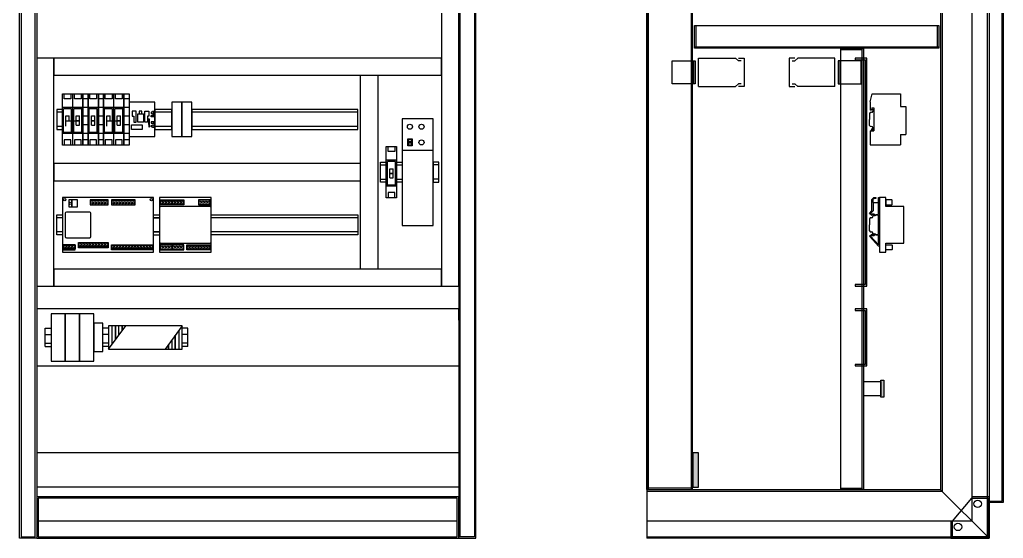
# Model space of a CAD drawing. Header units: millimetres. Extents: x 3151 to 30896, y 1337 to 7086.
# Drawn here: x 17289 to 19014, y 4337 to 5247 of the extents above; entities that cross this region are included whole.
import ezdxf

# ---------------------------------------------------------------- set-up
doc = ezdxf.new("R2010")
doc.units = ezdxf.units.MM
doc.linetypes.add('DASHED2', pattern=[0.375, 0.25, -0.125])

msp = doc.modelspace()

# ---------------------------------------------------------------- hatches: boundary and pattern name
for points in [[(18774.3, 5179.2), (18754.3, 5179.2), (18754.3, 5176.5), (18771.7, 5176.5), (18771.7, 4781.8), (18754.3, 4781.8), (18754.3, 4779.2), (18774.3, 4779.2)], [(18774.3, 4739.2), (18754.3, 4739.2), (18754.3, 4736.5), (18771.7, 4736.5), (18771.7, 4641.8), (18754.3, 4641.8), (18754.3, 4639.2), (18774.3, 4639.2)], [(18804.3, 4584.2), (18799.3, 4584.2), (18799.3, 4614.2), (18804.3, 4614.2)], [(18469.3, 4426.7), (18479.3, 4426.7), (18479.3, 4486.7), (18469.3, 4486.7)], [(18958.8, 4409.7), (18958.8, 4407), (18986.2, 4407), (18986.2, 4339.3), (18924.5, 4339.3), (18924.5, 4366.7), (18921.8, 4366.7), (18921.8, 4336.7), (18988.8, 4336.7), (18988.8, 4409.7)]]:
    msp.add_hatch(color=7).paths.add_polyline_path(points)

# ---------------------------------------------------------------- linework, layer by layer
at = {"color": 7}
for p, q in [((17288.8, 4336.7), (17288.8, 6536.7)), ((17291.5, 6534), (17291.5, 4339.3)), ((17316.2, 4339.3), (17316.2, 6534)), ((17318.8, 6536.7), (17318.8, 4336.7)), ((18058.8, 6536.7), (18058.8, 4336.7)), ((18061.5, 4339.3), (18061.5, 6534)), ((18086.2, 6534), (18086.2, 4339.3)), ((18088.8, 4336.7), (18088.8, 6536.7)), ((18388.8, 6536.7), (18388.8, 4336.7)), ((18986.2, 4336.7), (18986.2, 6536.7)), ((18988.8, 6536.7), (18988.8, 4336.7)), ((18958.8, 6506.7), (18958.8, 4366.7)), ((18988.8, 6510.8), (18988.8, 4401.8)), ((19011.8, 4401.8), (19011.8, 6510.8)), ((19013.8, 6512.8), (19013.8, 4399.8)), ((18903.8, 6451.7), (18903.8, 4421.7)), ((18906.5, 6454.3), (18906.5, 4419)), ((18388.8, 4422.2), (18388.8, 6451.2)), ((18388.8, 6451.2), (18388.8, 4422.2)), ((18391.5, 4422.2), (18391.5, 6451.2)), ((18466.2, 6451.2), (18466.2, 4422.2)), ((18468.8, 4422.2), (18468.8, 6451.2)), ((18028.8, 6376.7), (18028.8, 4779.2)), ((18058.8, 4779.2), (18058.8, 6376.7)), ((18472, 5196.7), (18472, 5236.7)), ((18472, 5236.7), (18901, 5236.7)), ((18474.6, 5236.7), (18474.6, 5199.3)), ((18898.3, 5199.3), (18898.3, 5236.7)), ((18901, 5236.7), (18901, 5196.7)), ((18472, 5199.3), (18901, 5199.3)), ((18901, 5196.7), (18472, 5196.7)), ((18728.8, 5196.2), (18768.8, 5196.2)), ((18728.8, 4422.2), (18728.8, 5196.2)), ((18766.2, 5193.5), (18728.8, 5193.5)), ((18766.2, 4422.2), (18766.2, 5196.2)), ((18768.8, 5196.2), (18768.8, 4422.2)), ((17348.8, 5179.2), (17318.8, 5179.2)), ((17318.8, 5179.2), (17318.8, 4779.2)), ((18028.8, 5179.2), (17318.8, 5179.2)), ((17318.8, 5179.2), (17318.8, 4779.2)), ((17348.8, 4779.2), (17348.8, 5179.2)), ((18028.8, 5179.2), (17348.8, 5179.2)), ((17348.8, 5179.2), (17348.8, 5149.2)), ((18028.8, 5149.2), (18028.8, 5179.2)), ((18058.8, 4779.2), (18058.8, 5179.2)), ((18479.3, 5129.2), (18479.3, 5179.2)), ((18479.3, 5179.2), (18544.3, 5179.2)), ((18549.3, 5174.2), (18544.3, 5179.2)), ((18549.3, 5179.2), (18559.3, 5179.2)), ((18559.3, 5179.2), (18559.3, 5129.2)), ((18638.3, 5179.2), (18638.3, 5129.2)), ((18648.3, 5179.2), (18638.3, 5179.2)), ((18648.3, 5174.2), (18653.3, 5179.2)), ((18718.3, 5179.2), (18653.3, 5179.2)), ((18718.3, 5129.2), (18718.3, 5179.2)), ((18774.3, 5179.2), (18754.3, 5179.2)), ((18754.3, 5179.2), (18754.3, 5176.5)), ((18754.3, 5176.5), (18771.7, 5176.5)), ((18771.7, 5176.5), (18771.7, 4781.8)), ((18774.3, 4779.2), (18774.3, 5179.2)), ((18554.3, 5174.2), (18549.3, 5174.2)), ((18643.3, 5174.2), (18648.3, 5174.2)), ((17348.8, 5149.2), (18028.8, 5149.2)), ((17886.8, 4809.2), (17886.8, 5149.2)), ((17886.8, 5149.2), (17916.8, 5149.2)), ((17916.8, 5149.2), (17916.8, 4809.2)), ((18479.3, 5129.2), (18544.3, 5129.2)), ((18549.3, 5134.2), (18544.3, 5129.2)), ((18554.3, 5134.2), (18549.3, 5134.2)), ((18559.3, 5129.2), (18549.3, 5129.2)), ((18638.3, 5129.2), (18648.3, 5129.2)), ((18643.3, 5134.2), (18648.3, 5134.2)), ((18648.3, 5134.2), (18653.3, 5129.2)), ((18718.3, 5129.2), (18653.3, 5129.2)), ((17363.8, 5026.7), (17363.8, 5116.7)), ((17363.8, 5116.7), (17381.8, 5116.7)), ((17366.8, 5107.7), (17366.8, 5116.7)), ((17378.8, 5107.7), (17366.8, 5107.7)), ((17378.8, 5116.7), (17378.8, 5107.7)), ((17381.8, 5026.7), (17381.8, 5116.7)), ((17381.8, 5116.7), (17399.8, 5116.7)), ((17384.8, 5107.7), (17384.8, 5116.7)), ((17396.8, 5107.7), (17384.8, 5107.7)), ((17396.8, 5116.7), (17396.8, 5107.7)), ((17399.8, 5116.7), (17399.8, 5026.7)), ((17399.8, 5116.7), (17399.8, 5026.7)), ((17399.8, 5116.7), (17408.8, 5116.7)), ((17399.8, 5026.7), (17399.8, 5116.7)), ((17408.8, 5107.7), (17399.8, 5107.7)), ((17408.8, 5116.7), (17426.8, 5116.7)), ((17408.8, 5026.7), (17408.8, 5116.7)), ((17408.8, 5116.7), (17408.8, 5026.7)), ((17411.8, 5107.7), (17411.8, 5116.7)), ((17423.8, 5107.7), (17411.8, 5107.7)), ((17423.8, 5116.7), (17423.8, 5107.7)), ((17426.8, 5116.7), (17426.8, 5026.7)), ((17426.8, 5116.7), (17426.8, 5026.7)), ((17426.8, 5116.7), (17435.8, 5116.7)), ((17426.8, 5026.7), (17426.8, 5116.7)), ((17435.8, 5107.7), (17426.8, 5107.7)), ((17435.8, 5026.7), (17435.8, 5116.7)), ((17435.8, 5116.7), (17453.8, 5116.7)), ((17435.8, 5116.7), (17435.8, 5026.7)), ((17438.8, 5107.7), (17438.8, 5116.7)), ((17450.8, 5107.7), (17438.8, 5107.7)), ((17450.8, 5116.7), (17450.8, 5107.7)), ((17453.8, 5026.7), (17453.8, 5116.7)), ((17453.8, 5116.7), (17471.8, 5116.7)), ((17456.8, 5107.7), (17456.8, 5116.7)), ((17468.8, 5107.7), (17456.8, 5107.7)), ((17468.8, 5116.7), (17468.8, 5107.7)), ((17471.8, 5116.7), (17471.8, 5026.7)), ((17471.8, 5116.7), (17471.8, 5026.7)), ((17471.8, 5116.7), (17480.8, 5116.7)), ((17471.8, 5026.7), (17471.8, 5116.7)), ((17480.8, 5107.7), (17471.8, 5107.7)), ((17480.8, 5116.7), (17480.8, 5026.7)), ((18780.6, 5102.8), (18783.6, 5116.8)), ((18783.6, 5116.8), (18833.6, 5116.8)), ((18833.6, 5116.8), (18833.6, 5094.5)), ((17363.8, 5089.2), (17353.8, 5089.2)), ((17353.8, 5089.2), (17353.8, 5054.2)), ((17381.8, 5092.4), (17363.8, 5092.4)), ((17363.8, 5054.2), (17363.8, 5089.2)), ((17365.8, 5048.9), (17365.8, 5090.4)), ((17379.8, 5090.4), (17365.8, 5090.4)), ((17379.8, 5048.9), (17379.8, 5090.4)), ((17399.8, 5092.4), (17381.8, 5092.4)), ((17383.8, 5048.9), (17383.8, 5090.4)), ((17397.8, 5090.4), (17383.8, 5090.4)), ((17397.8, 5048.9), (17397.8, 5090.4)), ((17408.8, 5092.4), (17399.8, 5092.4)), ((17426.8, 5092.4), (17408.8, 5092.4)), ((17424.8, 5090.4), (17410.8, 5090.4)), ((17410.8, 5048.9), (17410.8, 5090.4)), ((17424.8, 5048.9), (17424.8, 5090.4)), ((17435.8, 5092.4), (17426.8, 5092.4)), ((17453.8, 5092.4), (17435.8, 5092.4)), ((17437.8, 5048.9), (17437.8, 5090.4)), ((17451.8, 5090.4), (17437.8, 5090.4)), ((17451.8, 5048.9), (17451.8, 5090.4)), ((17471.8, 5092.4), (17453.8, 5092.4)), ((17455.8, 5048.9), (17455.8, 5090.4)), ((17469.8, 5090.4), (17455.8, 5090.4)), ((17469.8, 5048.9), (17469.8, 5090.4)), ((17480.8, 5092.4), (17471.8, 5092.4)), ((17525.8, 5101.7), (17480.8, 5101.7)), ((17480.8, 5101.7), (17480.8, 5041.7)), ((17525.8, 5041.7), (17525.8, 5101.7)), ((17555.6, 5089.2), (17525.8, 5089.2)), ((17525.8, 5089.2), (17525.8, 5054.2)), ((17573.1, 5101.7), (17555.6, 5101.7)), ((17555.6, 5101.7), (17555.6, 5041.7)), ((17555.6, 5054.2), (17555.6, 5089.2)), ((17590.6, 5101.7), (17573.1, 5101.7)), ((17573.1, 5101.7), (17573.1, 5041.7)), ((17573.1, 5041.7), (17573.1, 5101.7)), ((17590.6, 5041.7), (17590.6, 5101.7)), ((17881.8, 5089.2), (17590.6, 5089.2)), ((17590.6, 5089.2), (17590.6, 5054.2)), ((17881.8, 5054.2), (17881.8, 5089.2)), ((18780.6, 5102.8), (18780.6, 5087.8)), ((18783.4, 5091.8), (18782.6, 5087.8)), ((18783.4, 5091.8), (18787, 5091.8)), ((18785.1, 5089.4), (18785.1, 5086.1)), ((18787, 5091.8), (18787, 5051.8)), ((18833.6, 5094.5), (18842.6, 5094.5)), ((18842.6, 5094.5), (18842.6, 5045)), ((17363.8, 5084.2), (17353.8, 5084.2)), ((17369.8, 5077.7), (17375.8, 5077.7)), ((17369.8, 5059.7), (17369.8, 5077.7)), ((17375.8, 5068.7), (17375.8, 5077.7)), ((17387.8, 5077.7), (17393.8, 5077.7)), ((17387.8, 5061.7), (17387.8, 5077.7)), ((17393.8, 5061.7), (17393.8, 5077.7)), ((17408.8, 5077.2), (17399.8, 5077.2)), ((17414.8, 5077.7), (17420.8, 5077.7)), ((17414.8, 5061.7), (17414.8, 5077.7)), ((17420.8, 5061.7), (17420.8, 5077.7)), ((17435.8, 5077.2), (17426.8, 5077.2)), ((17441.8, 5077.7), (17447.8, 5077.7)), ((17441.8, 5059.7), (17441.8, 5077.7)), ((17447.8, 5068.7), (17447.8, 5077.7)), ((17459.8, 5077.7), (17465.8, 5077.7)), ((17459.8, 5061.7), (17459.8, 5077.7)), ((17465.8, 5061.7), (17465.8, 5077.7)), ((17480.8, 5077.2), (17471.8, 5077.2)), ((17493.3, 5085.9), (17486.3, 5085.9)), ((17486.3, 5085.9), (17486.3, 5077.4)), ((17486.3, 5077.4), (17488.8, 5077.4)), ((17488.8, 5077.4), (17488.8, 5066.9)), ((17493.3, 5066.9), (17493.3, 5085.9)), ((17495.8, 5081.4), (17505.8, 5081.4)), ((17495.8, 5066.9), (17495.8, 5081.4)), ((17503.3, 5085.9), (17498.3, 5085.9)), ((17498.3, 5085.9), (17498.3, 5081.4)), ((17498.3, 5081.4), (17503.3, 5081.4)), ((17503.3, 5081.4), (17503.3, 5085.9)), ((17505.8, 5081.4), (17505.8, 5066.9)), ((17508.3, 5066.9), (17508.3, 5085.9)), ((17508.3, 5085.9), (17515.3, 5085.9)), ((17515.3, 5077.4), (17512.8, 5077.4)), ((17512.8, 5077.4), (17512.8, 5066.9)), ((17516.8, 5072.2), (17514.8, 5072.2)), ((17514.8, 5072.2), (17514.8, 5062.7)), ((17515.3, 5085.9), (17515.3, 5077.4)), ((17516.8, 5062.7), (17516.8, 5072.2)), ((17521.7, 5084.5), (17519.3, 5084.5)), ((17519.3, 5084.5), (17519.3, 5082.2)), ((17519.3, 5082.2), (17521.7, 5082.2)), ((17519.3, 5078.4), (17524.1, 5078.4)), ((17519.3, 5076), (17519.3, 5078.4)), ((17524.1, 5076), (17519.3, 5076)), ((17524.1, 5085.7), (17521.7, 5085.7)), ((17521.7, 5085.7), (17521.7, 5084.5)), ((17521.7, 5082.2), (17521.7, 5081)), ((17521.7, 5081), (17524.1, 5081)), ((17524.1, 5081), (17524.1, 5085.7)), ((17524.1, 5078.4), (17524.1, 5076)), ((17555.6, 5084.2), (17525.8, 5084.2)), ((17881.8, 5084.2), (17590.6, 5084.2)), ((18013.8, 5072.7), (17959.8, 5072.7)), ((17959.8, 5072.7), (17959.8, 5017.6)), ((18013.8, 5072.7), (17959.8, 5072.7)), ((17959.8, 5072.7), (17959.8, 4885.7)), ((18013.8, 5017.6), (18013.8, 5072.7)), ((18013.8, 4885.7), (18013.8, 5072.7)), ((18779.3, 5082.2), (18779.3, 5071.7)), ((18779.3, 5061.2), (18779.3, 5071.7)), ((18782.6, 5087.8), (18780.6, 5087.8)), ((17363.8, 5059.2), (17353.8, 5059.2)), ((17393.8, 5068.7), (17369.8, 5068.7)), ((17387.8, 5069.7), (17393.8, 5069.7)), ((17387.8, 5061.7), (17393.8, 5061.7)), ((17408.8, 5062.2), (17399.8, 5062.2)), ((17414.8, 5069.7), (17420.8, 5069.7)), ((17420.8, 5068.7), (17414.8, 5068.7)), ((17414.8, 5061.7), (17420.8, 5061.7)), ((17435.8, 5062.2), (17426.8, 5062.2)), ((17465.8, 5068.7), (17441.8, 5068.7)), ((17459.8, 5069.7), (17465.8, 5069.7)), ((17459.8, 5061.7), (17465.8, 5061.7)), ((17480.8, 5062.2), (17471.8, 5062.2)), ((17484.8, 5062.2), (17503.8, 5062.2)), ((17484.8, 5054.2), (17484.8, 5062.2)), ((17488.8, 5066.9), (17493.3, 5066.9)), ((17505.8, 5066.9), (17495.8, 5066.9)), ((17503.8, 5062.2), (17503.8, 5054.2)), ((17512.8, 5066.9), (17508.3, 5066.9)), ((17514.8, 5062.7), (17515.1, 5062.7)), ((17515.1, 5062.7), (17515.1, 5058.7)), ((17515.1, 5062.7), (17515.1, 5058.7)), ((17515.1, 5058.7), (17516.6, 5058.7)), ((17516.6, 5058.7), (17516.6, 5062.7)), ((17516.6, 5062.7), (17516.8, 5062.7)), ((17524.1, 5067.3), (17519.3, 5067.3)), ((17519.3, 5067.3), (17519.3, 5065)), ((17519.3, 5065), (17524.1, 5065)), ((17519.3, 5058.8), (17519.3, 5061.2)), ((17519.3, 5061.2), (17521.7, 5061.2)), ((17521.7, 5058.8), (17519.3, 5058.8)), ((17521.7, 5061.2), (17521.7, 5062.3)), ((17521.7, 5062.3), (17524.1, 5062.3)), ((17521.7, 5057.7), (17521.7, 5058.8)), ((17524.1, 5057.7), (17521.7, 5057.7)), ((17524.1, 5065), (17524.1, 5067.3)), ((17524.1, 5062.3), (17524.1, 5057.7)), ((17555.6, 5059.2), (17525.8, 5059.2)), ((17881.8, 5059.2), (17590.6, 5059.2)), ((18783.6, 5055.8), (18781.6, 5051.8)), ((18785.6, 5051.8), (18783.6, 5055.8)), ((18785.1, 5054.1), (18785.1, 5057.3)), ((17353.8, 5054.2), (17363.8, 5054.2)), ((17381.8, 5046.9), (17363.8, 5046.9)), ((17379.8, 5048.9), (17365.8, 5048.9)), ((17399.8, 5046.9), (17381.8, 5046.9)), ((17397.8, 5048.9), (17383.8, 5048.9)), ((17408.8, 5046.9), (17399.8, 5046.9)), ((17426.8, 5046.9), (17408.8, 5046.9)), ((17424.8, 5048.9), (17410.8, 5048.9)), ((17435.8, 5046.9), (17426.8, 5046.9)), ((17453.8, 5046.9), (17435.8, 5046.9)), ((17451.8, 5048.9), (17437.8, 5048.9)), ((17471.8, 5046.9), (17453.8, 5046.9)), ((17469.8, 5048.9), (17455.8, 5048.9)), ((17480.8, 5046.9), (17471.8, 5046.9)), ((17480.8, 5041.7), (17525.8, 5041.7)), ((17503.8, 5054.2), (17484.8, 5054.2)), ((17525.8, 5054.2), (17555.6, 5054.2)), ((17555.6, 5041.7), (17573.1, 5041.7)), ((17573.1, 5041.7), (17590.6, 5041.7)), ((17590.6, 5054.2), (17881.8, 5054.2)), ((17969.4, 5037.4), (17977.3, 5037.4)), ((17969.4, 5025.4), (17969.4, 5037.4)), ((17977.3, 5037.4), (17977.3, 5025.4)), ((18780.6, 5051.8), (18780.6, 5026.8)), ((18780.6, 5051.8), (18787, 5051.8)), ((18833.6, 5045), (18833.6, 5026.8)), ((18833.6, 5045), (18842.6, 5045)), ((17381.8, 5026.7), (17363.8, 5026.7)), ((17366.8, 5035.7), (17366.8, 5026.7)), ((17378.8, 5035.7), (17366.8, 5035.7)), ((17378.8, 5026.7), (17378.8, 5035.7)), ((17399.8, 5026.7), (17381.8, 5026.7)), ((17396.8, 5035.7), (17384.8, 5035.7)), ((17384.8, 5035.7), (17384.8, 5026.7)), ((17396.8, 5026.7), (17396.8, 5035.7)), ((17408.8, 5035.7), (17399.8, 5035.7)), ((17408.8, 5026.7), (17399.8, 5026.7)), ((17426.8, 5026.7), (17408.8, 5026.7)), ((17423.8, 5035.7), (17411.8, 5035.7)), ((17411.8, 5035.7), (17411.8, 5026.7)), ((17423.8, 5026.7), (17423.8, 5035.7)), ((17435.8, 5035.7), (17426.8, 5035.7)), ((17435.8, 5026.7), (17426.8, 5026.7)), ((17453.8, 5026.7), (17435.8, 5026.7)), ((17438.8, 5035.7), (17438.8, 5026.7)), ((17450.8, 5035.7), (17438.8, 5035.7)), ((17450.8, 5026.7), (17450.8, 5035.7)), ((17471.8, 5026.7), (17453.8, 5026.7)), ((17468.8, 5035.7), (17456.8, 5035.7)), ((17456.8, 5035.7), (17456.8, 5026.7)), ((17468.8, 5026.7), (17468.8, 5035.7)), ((17480.8, 5035.7), (17471.8, 5035.7)), ((17480.8, 5026.7), (17471.8, 5026.7)), ((17931.8, 5024.2), (17949.8, 5024.2)), ((17931.8, 4934.2), (17931.8, 5024.2)), ((17934.8, 5015.2), (17934.8, 5024.2)), ((17946.8, 5024.2), (17946.8, 5015.2)), ((17949.8, 5024.2), (17949.8, 4934.2)), ((17969.4, 5031.4), (17977.3, 5031.4)), ((17977.3, 5025.4), (17969.4, 5025.4)), ((17970.8, 5036.3), (17975.9, 5036.3)), ((17970.8, 5032.5), (17970.8, 5036.3)), ((17975.9, 5032.5), (17970.8, 5032.5)), ((17970.8, 5030.3), (17975.9, 5030.3)), ((17970.8, 5026.5), (17970.8, 5030.3)), ((17975.9, 5026.5), (17970.8, 5026.5)), ((17975.9, 5036.3), (17975.9, 5032.5)), ((17975.9, 5030.3), (17975.9, 5026.5)), ((18780.6, 5026.8), (18833.6, 5026.8)), ((17946.8, 5015.2), (17934.8, 5015.2)), ((17959.8, 5017.6), (18013.8, 5017.6)), ((17886.8, 4994.2), (17348.8, 4994.2)), ((17348.8, 4994.2), (17348.8, 4964.2)), ((17886.8, 4964.2), (17886.8, 4994.2)), ((17921.8, 4961.7), (17921.8, 4996.7)), ((17921.8, 4996.7), (17931.8, 4996.7)), ((17921.8, 4991.7), (17931.8, 4991.7)), ((17949.8, 4999.9), (17931.8, 4999.9)), ((17931.8, 4996.7), (17931.8, 4961.7)), ((17947.8, 4997.9), (17933.8, 4997.9)), ((17933.8, 4956.4), (17933.8, 4997.9)), ((17947.8, 4956.4), (17947.8, 4997.9)), ((17949.8, 4961.7), (17949.8, 4996.7)), ((17949.8, 4996.7), (17959.8, 4996.7)), ((17949.8, 4991.7), (17959.8, 4991.7)), ((17959.8, 4996.7), (17959.8, 4961.7)), ((18023.8, 4996.7), (18013.8, 4996.7)), ((18013.8, 4996.7), (18013.8, 4961.7)), ((18023.8, 4991.7), (18013.8, 4991.7)), ((18023.8, 4961.7), (18023.8, 4996.7)), ((17937.8, 4985.2), (17943.8, 4985.2)), ((17937.8, 4969.2), (17937.8, 4985.2)), ((17937.8, 4977.2), (17943.8, 4977.2)), ((17943.8, 4976.2), (17937.8, 4976.2)), ((17937.8, 4969.2), (17943.8, 4969.2)), ((17943.8, 4969.2), (17943.8, 4985.2)), ((17348.8, 4964.2), (17886.8, 4964.2)), ((17921.8, 4966.7), (17931.8, 4966.7)), ((17931.8, 4961.7), (17921.8, 4961.7)), ((17949.8, 4954.4), (17931.8, 4954.4)), ((17947.8, 4956.4), (17933.8, 4956.4)), ((17949.8, 4966.7), (17959.8, 4966.7)), ((17959.8, 4961.7), (17949.8, 4961.7)), ((18023.8, 4966.7), (18013.8, 4966.7)), ((18013.8, 4961.7), (18023.8, 4961.7)), ((17523.8, 4934.7), (17363.8, 4934.7)), ((17363.8, 4934.7), (17363.8, 4838.7)), ((17523.8, 4838.7), (17523.8, 4934.7)), ((17624.8, 4934.7), (17533.8, 4934.7)), ((17533.8, 4934.7), (17533.8, 4838.7)), ((17622.8, 4934.7), (17535.8, 4934.7)), ((17624.8, 4838.7), (17624.8, 4934.7)), ((17949.8, 4934.2), (17931.8, 4934.2)), ((17946.8, 4943.2), (17934.8, 4943.2)), ((17934.8, 4943.2), (17934.8, 4934.2)), ((17946.8, 4934.2), (17946.8, 4943.2)), ((18783.4, 4931.2), (18786.9, 4934.7)), ((18786.9, 4934.7), (18790.1, 4934.7)), ((18790.1, 4934.7), (18790.1, 4933)), ((18795, 4926.1), (18795, 4934.7)), ((18795, 4934.7), (18796.8, 4934.7)), ((18796.8, 4934.7), (18796.8, 4849.5)), ((18807.8, 4934.7), (18796.8, 4934.7)), ((18796.8, 4934.7), (18796.8, 4838.7)), ((18807.8, 4918.7), (18807.8, 4934.7)), ((17380.4, 4930.8), (17374.8, 4930.8)), ((17374.8, 4930.8), (17374.8, 4918.1)), ((17374.8, 4918.1), (17380.4, 4918.1)), ((17390.2, 4930.8), (17380.4, 4930.8)), ((17380.4, 4930.8), (17380.4, 4918.1)), ((17380.4, 4918.1), (17380.4, 4930.8)), ((17380.4, 4918.1), (17390.2, 4918.1)), ((17390.2, 4918.1), (17390.2, 4930.8)), ((17443.8, 4930.8), (17412.7, 4930.8)), ((17412.7, 4930.8), (17412.7, 4921.6)), ((17443.8, 4928.9), (17412.7, 4928.9)), ((17412.7, 4928.9), (17412.7, 4921.6)), ((17412.7, 4921.6), (17443.8, 4921.6)), ((17412.7, 4921.6), (17443.8, 4921.6)), ((17443.8, 4921.6), (17443.8, 4930.8)), ((17443.8, 4921.6), (17443.8, 4928.9)), ((17491.1, 4930.8), (17449.6, 4930.8)), ((17449.6, 4930.8), (17449.6, 4921.6)), ((17491.1, 4928.9), (17449.6, 4928.9)), ((17449.6, 4928.9), (17449.6, 4921.6)), ((17449.6, 4921.6), (17491.1, 4921.6)), ((17449.6, 4921.6), (17491.1, 4921.6)), ((17491.1, 4921.6), (17491.1, 4930.8)), ((17491.1, 4921.6), (17491.1, 4928.9)), ((17533.8, 4932.7), (17533.8, 4840.7)), ((17533.8, 4916.7), (17533.8, 4856.7)), ((17535.5, 4921.6), (17535.5, 4930.8)), ((17535.5, 4930.8), (17577, 4930.8)), ((17535.5, 4922.5), (17535.5, 4929.8)), ((17535.5, 4929.8), (17577, 4929.8)), ((17577, 4922.5), (17535.5, 4922.5)), ((17577, 4921.6), (17535.5, 4921.6)), ((17622.8, 4918.7), (17535.8, 4918.7)), ((17556.3, 4922.5), (17556.3, 4929.8)), ((17577, 4930.8), (17577, 4921.6)), ((17577, 4929.8), (17577, 4922.5)), ((17623.2, 4930.8), (17602.4, 4930.8)), ((17602.4, 4930.8), (17602.4, 4921.6)), ((17623.2, 4929.8), (17602.4, 4929.8)), ((17602.4, 4929.8), (17602.4, 4922.5)), ((17602.4, 4922.5), (17623.2, 4922.5)), ((17602.4, 4921.6), (17623.2, 4921.6)), ((17623.2, 4921.6), (17623.2, 4930.8)), ((17623.2, 4922.5), (17623.2, 4929.8)), ((17624.8, 4840.7), (17624.8, 4932.7)), ((17624.8, 4856.7), (17624.8, 4916.7)), ((18783.4, 4911.3), (18783.4, 4931.2)), ((18787.2, 4933), (18785.2, 4930.9)), ((18785.2, 4930.9), (18785.2, 4926.1)), ((18785.2, 4926.1), (18795, 4926.1)), ((18795.1, 4925.1), (18785.3, 4925.1)), ((18785.3, 4925.1), (18785.3, 4911.2)), ((18790.1, 4933), (18787.2, 4933)), ((18795.1, 4904.7), (18795.1, 4925.1)), ((18795.1, 4904.7), (18795.1, 4925.1)), ((18818.3, 4930.8), (18807.8, 4930.8)), ((18807.8, 4930.8), (18807.8, 4921.6)), ((18807.8, 4921.6), (18818.3, 4921.6)), ((18839.3, 4918.7), (18807.8, 4918.7)), ((18819.2, 4929.8), (18818.3, 4930.8)), ((18818.3, 4921.6), (18819.2, 4922.5)), ((18819.2, 4922.5), (18819.2, 4929.8)), ((18839.3, 4854.7), (18839.3, 4918.7)), ((17353.8, 4904.2), (17363.8, 4904.2)), ((17353.8, 4869.2), (17353.8, 4904.2)), ((17363.8, 4899.2), (17353.8, 4899.2)), ((17368.8, 4907.2), (17368.8, 4866.2)), ((17411.8, 4909.2), (17370.8, 4909.2)), ((17413.8, 4866.2), (17413.8, 4907.2)), ((17523.8, 4904.2), (17533.8, 4904.2)), ((17523.8, 4899.2), (17533.8, 4899.2)), ((17533.8, 4899.2), (17523.8, 4899.2)), ((17624.8, 4904.2), (17881.8, 4904.2)), ((17881.8, 4899.2), (17624.8, 4899.2)), ((17881.8, 4904.2), (17881.8, 4869.2)), ((18779.3, 4906.7), (18783.4, 4911.3)), ((18783.1, 4902.9), (18779.3, 4906.7)), ((18785.3, 4911.2), (18781.1, 4906.7)), ((18781.1, 4906.7), (18783, 4904.9)), ((18783, 4904.9), (18783.3, 4905.9)), ((18783.9, 4905), (18783.1, 4902.9)), ((18783.3, 4905.9), (18787.2, 4905.9)), ((18786.2, 4905), (18783.9, 4905)), ((18785.1, 4904.4), (18785.1, 4901.1)), ((18785.1, 4904.4), (18785.1, 4901.1)), ((18787.6, 4901.9), (18786.2, 4905)), ((18787.2, 4905.9), (18788.4, 4903.5)), ((18790.7, 4903.5), (18787.6, 4901.9)), ((18788.4, 4903.5), (18790.9, 4904.7)), ((18795, 4903.5), (18790.7, 4903.5)), ((18790.9, 4904.7), (18795.1, 4904.7)), ((18795, 4869.9), (18795, 4903.5)), ((17959.8, 4885.7), (18013.8, 4885.7)), ((18779.3, 4897.2), (18779.3, 4886.7)), ((18779.3, 4897.2), (18779.3, 4886.7)), ((18779.3, 4876.2), (18779.3, 4886.7)), ((18779.3, 4876.2), (18779.3, 4886.7)), ((17363.8, 4874.2), (17353.8, 4874.2)), ((17363.8, 4869.2), (17353.8, 4869.2)), ((17523.8, 4874.2), (17533.8, 4874.2)), ((17533.8, 4874.2), (17523.8, 4874.2)), ((17523.8, 4869.2), (17533.8, 4869.2)), ((17881.8, 4874.2), (17624.8, 4874.2)), ((17881.8, 4869.2), (17624.8, 4869.2)), ((18779.3, 4866.7), (18783.1, 4870.5)), ((18795, 4849.5), (18779.3, 4866.7)), ((18783, 4868.6), (18781.1, 4866.8)), ((18781.1, 4866.8), (18795.1, 4851.5)), ((18783.3, 4867.5), (18783, 4868.6)), ((18783.1, 4870.5), (18783.9, 4868.4)), ((18787.2, 4867.5), (18783.3, 4867.5)), ((18783.9, 4868.4), (18786.2, 4868.4)), ((18785.1, 4869.1), (18785.1, 4872.3)), ((18785.1, 4869.1), (18785.1, 4872.3)), ((18786.2, 4868.4), (18787.8, 4871.4)), ((18788.4, 4869.9), (18787.2, 4867.5)), ((18787.8, 4871.4), (18790.7, 4869.9)), ((18790.9, 4868.7), (18788.4, 4869.9)), ((18790.7, 4869.9), (18795, 4869.9)), ((18795.1, 4868.7), (18790.9, 4868.7)), ((18795.1, 4851.5), (18795.1, 4868.7)), ((17386.3, 4851.8), (17365.5, 4851.8)), ((17365.5, 4851.8), (17365.5, 4842.6)), ((17365.5, 4851.8), (17386.3, 4851.8)), ((17365.5, 4844.5), (17365.5, 4851.8)), ((17370.8, 4864.2), (17411.8, 4864.2)), ((17386.3, 4842.6), (17386.3, 4851.8)), ((17386.3, 4851.8), (17386.3, 4844.5)), ((17392, 4855.5), (17443.8, 4855.5)), ((17392, 4848.2), (17392, 4855.5)), ((17392, 4855.5), (17443.8, 4855.5)), ((17392, 4846.3), (17392, 4855.5)), ((17443.8, 4848.2), (17392, 4848.2)), ((17443.8, 4855.5), (17443.8, 4848.2)), ((17443.8, 4855.5), (17443.8, 4846.3)), ((17449.6, 4851.8), (17522.2, 4851.8)), ((17449.6, 4844.5), (17449.6, 4851.8)), ((17449.6, 4851.8), (17522.2, 4851.8)), ((17449.6, 4842.6), (17449.6, 4851.8)), ((17522.2, 4851.8), (17522.2, 4844.5)), ((17522.2, 4851.8), (17522.2, 4842.6)), ((17577, 4851.8), (17535.5, 4851.8)), ((17535.5, 4851.8), (17535.5, 4842.6)), ((17577, 4850.9), (17535.5, 4850.9)), ((17535.5, 4850.9), (17535.5, 4843.6)), ((17535.8, 4854.7), (17622.8, 4854.7)), ((17556.3, 4850.9), (17556.3, 4843.6)), ((17577, 4842.6), (17577, 4851.8)), ((17577, 4843.6), (17577, 4850.9)), ((17581.7, 4851.8), (17623.2, 4851.8)), ((17581.7, 4842.6), (17581.7, 4851.8)), ((17581.7, 4850.9), (17623.2, 4850.9)), ((17581.7, 4843.6), (17581.7, 4850.9)), ((17602.4, 4850.9), (17602.4, 4843.6)), ((17623.2, 4851.8), (17623.2, 4842.6)), ((17623.2, 4850.9), (17623.2, 4843.6)), ((18796.8, 4849.5), (18795, 4849.5)), ((18807.8, 4838.7), (18807.8, 4854.7)), ((18807.8, 4854.7), (18839.3, 4854.7)), ((18807.8, 4842.6), (18807.8, 4851.8)), ((18807.8, 4851.8), (18818.3, 4851.8)), ((18818.3, 4851.8), (18819.2, 4850.9)), ((18819.2, 4850.9), (18819.2, 4843.6)), ((17363.8, 4838.7), (17523.8, 4838.7)), ((17386.3, 4844.5), (17365.5, 4844.5)), ((17365.5, 4842.6), (17386.3, 4842.6)), ((17443.8, 4846.3), (17392, 4846.3)), ((17522.2, 4844.5), (17449.6, 4844.5)), ((17522.2, 4842.6), (17449.6, 4842.6)), ((17533.8, 4838.7), (17624.8, 4838.7)), ((17535.5, 4843.6), (17577, 4843.6)), ((17535.5, 4842.6), (17577, 4842.6)), ((17535.8, 4838.7), (17622.8, 4838.7)), ((17623.2, 4843.6), (17581.7, 4843.6)), ((17623.2, 4842.6), (17581.7, 4842.6)), ((18796.8, 4838.7), (18807.8, 4838.7)), ((18818.3, 4842.6), (18807.8, 4842.6)), ((18819.2, 4843.6), (18818.3, 4842.6)), ((18028.8, 4809.2), (17348.8, 4809.2)), ((17348.8, 4809.2), (17348.8, 4779.2)), ((17916.8, 4809.2), (17886.8, 4809.2)), ((18028.8, 4779.2), (18028.8, 4809.2)), ((17318.8, 4779.2), (17348.8, 4779.2)), ((17318.8, 4779.2), (18058.8, 4779.2)), ((17348.8, 4779.2), (18028.8, 4779.2)), ((18028.8, 4779.2), (18058.8, 4779.2)), ((18771.7, 4781.8), (18754.3, 4781.8)), ((18754.3, 4781.8), (18754.3, 4779.2)), ((18754.3, 4779.2), (18774.3, 4779.2)), ((18058.8, 4739.2), (17318.8, 4739.2)), ((17318.8, 4739.2), (17318.8, 4639.2)), ((17368.8, 4730.7), (17343.8, 4730.7)), ((17343.8, 4730.7), (17343.8, 4647.7)), ((17393.8, 4730.7), (17368.8, 4730.7)), ((17368.8, 4730.7), (17368.8, 4647.7)), ((17368.8, 4647.7), (17368.8, 4730.7)), ((17393.8, 4647.7), (17393.8, 4730.7)), ((17418.8, 4730.7), (17393.8, 4730.7)), ((17393.8, 4730.7), (17393.8, 4647.7)), ((17418.8, 4647.7), (17418.8, 4730.7)), ((18058.8, 4719.2), (18058.8, 4739.2)), ((18774.3, 4739.2), (18754.3, 4739.2)), ((18754.3, 4739.2), (18754.3, 4736.5)), ((18754.3, 4736.5), (18771.7, 4736.5)), ((18771.7, 4736.5), (18771.7, 4641.8)), ((18774.3, 4639.2), (18774.3, 4739.2)), ((17434.8, 4714.2), (17418.8, 4714.2)), ((17418.8, 4714.2), (17418.8, 4664.2)), ((17434.8, 4664.2), (17434.8, 4714.2)), ((17474.8, 4709.7), (17444.8, 4709.7)), ((17444.8, 4709.7), (17444.8, 4668.7)), ((17444.8, 4668.7), (17474.8, 4709.7)), ((17573.8, 4709.7), (17444.8, 4709.7)), ((17444.8, 4709.7), (17444.8, 4668.7)), ((17450.8, 4676.9), (17450.8, 4709.7)), ((17456.8, 4685.7), (17456.8, 4709.7)), ((17456.8, 4709.7), (17456.8, 4685.1)), ((17462.8, 4693.3), (17462.8, 4709.7)), ((17468.8, 4701.7), (17468.8, 4709.7)), ((17468.8, 4709.7), (17468.8, 4701.5)), ((17573.8, 4709.7), (17543.8, 4668.7)), ((17573.8, 4668.7), (17573.8, 4709.7)), ((17573.8, 4709.7), (17573.8, 4709.7)), ((17573.8, 4668.7), (17573.8, 4709.7)), ((17333.8, 4673.2), (17333.8, 4705.2)), ((17333.8, 4705.2), (17343.8, 4705.2)), ((17333.8, 4694.2), (17343.8, 4694.2)), ((17444.8, 4705.2), (17434.8, 4705.2)), ((17434.8, 4673.2), (17434.8, 4705.2)), ((17444.8, 4694.2), (17434.8, 4694.2)), ((17561.8, 4668.7), (17561.8, 4693.3)), ((17561.8, 4692.7), (17561.8, 4668.7)), ((17567.8, 4701.5), (17567.8, 4668.7)), ((17583.8, 4705.2), (17573.8, 4705.2)), ((17583.8, 4694.2), (17573.8, 4694.2)), ((17583.8, 4673.2), (17583.8, 4705.2)), ((17333.8, 4679.2), (17343.8, 4679.2)), ((17444.8, 4679.2), (17434.8, 4679.2)), ((17549.8, 4668.7), (17549.8, 4676.9)), ((17549.8, 4676.7), (17549.8, 4668.7)), ((17555.8, 4685.1), (17555.8, 4668.7)), ((17583.8, 4679.2), (17573.8, 4679.2)), ((17333.8, 4673.2), (17343.8, 4673.2)), ((17418.8, 4664.2), (17434.8, 4664.2)), ((17444.8, 4673.2), (17434.8, 4673.2)), ((17444.8, 4668.7), (17444.8, 4668.7)), ((17444.8, 4668.7), (17573.8, 4668.7)), ((17543.8, 4668.7), (17573.8, 4668.7)), ((17583.8, 4673.2), (17573.8, 4673.2)), ((17343.8, 4647.7), (17368.8, 4647.7)), ((17368.8, 4647.7), (17393.8, 4647.7)), ((17393.8, 4647.7), (17418.8, 4647.7)), ((18771.7, 4641.8), (18754.3, 4641.8)), ((18754.3, 4641.8), (18754.3, 4639.2)), ((17318.8, 4639.2), (18058.8, 4639.2)), ((18754.3, 4639.2), (18774.3, 4639.2)), ((18769.3, 4586.7), (18769.3, 4611.7)), ((18769.3, 4611.7), (18799.3, 4611.7)), ((18799.3, 4584.2), (18799.3, 4614.2)), ((18799.3, 4614.2), (18804.3, 4614.2)), ((18799.3, 4611.7), (18799.3, 4586.7)), ((18804.3, 4614.2), (18804.3, 4584.2)), ((18799.3, 4586.7), (18769.3, 4586.7)), ((18804.3, 4584.2), (18799.3, 4584.2)), ((18058.8, 4486.6), (17318.8, 4486.6, 0)), ((18479.3, 4486.7), (18469.3, 4486.7)), ((18469.3, 4486.7), (18469.3, 4426.7)), ((18479.3, 4426.7), (18479.3, 4486.7)), ((18058.8, 4426.7), (17318.8, 4426.7)), ((18388.8, 4422.2), (18468.8, 4422.2)), ((18903.8, 4421.7), (18388.8, 4421.7)), ((18906.5, 4419), (18388.8, 4419)), ((18466.2, 4424.8), (18391.5, 4424.8)), ((18469.3, 4426.7), (18479.3, 4426.7)), ((18728.8, 4424.8), (18766.2, 4424.8)), ((18768.8, 4422.2), (18728.8, 4422.2)), ((18988.8, 4336.7), (18903.8, 4421.7)), ((18058.8, 4409.7), (17318.8, 4409.7)), ((17318.8, 4409.7), (17318.8, 4336.7)), ((18056.2, 4407), (17321.5, 4407)), ((17321.5, 4407), (17321.5, 4339.3)), ((18056.2, 4339.3), (18056.2, 4407)), ((18058.8, 4336.7), (18058.8, 4409.7)), ((18924.5, 4366.7), (18958.8, 4407)), ((18988.8, 4409.7), (18958.8, 4409.7)), ((18958.8, 4409.7), (18958.8, 4407)), ((18958.8, 4407), (18986.2, 4407)), ((18986.2, 4407), (18986.2, 4339.3)), ((18988.8, 4336.7), (18988.8, 4409.7)), ((18988.8, 4401.8), (19011.8, 4401.8)), ((18988.8, 4399.8), (18988.8, 4401.8)), ((19013.8, 4399.8), (18988.8, 4399.8)), ((18056.2, 4366.7), (17321.5, 4366.7)), ((18958.8, 4366.7), (18388.8, 4366.7)), ((18924.5, 4366.7), (18921.8, 4366.7)), ((18921.8, 4366.7), (18921.8, 4336.7)), ((18924.5, 4339.3), (18924.5, 4366.7)), ((17318.8, 4336.7), (17288.8, 4336.7)), ((17291.5, 4339.3), (17316.2, 4339.3)), ((17318.8, 4336.7), (18058.8, 4336.7)), ((17321.5, 4339.3), (18056.2, 4339.3)), ((18058.8, 4336.7), (18088.8, 4336.7)), ((18086.2, 4339.3), (18061.5, 4339.3)), ((18388.8, 4339.3), (18988.8, 4339.3)), ((18988.8, 4336.7), (18388.8, 4336.7)), ((18921.8, 4336.7), (18988.8, 4336.7)), ((18986.2, 4339.3), (18924.5, 4339.3))]:
    msp.add_line(p, q, dxfattribs=at)
at = {"color": 7, "linetype": 'DASHED2'}
for p, q in [((18433.3, 5134.2), (18433.3, 5174.2)), ((18433.3, 5174.2), (18473.3, 5174.2)), ((18470.7, 5174.2), (18470.7, 5134.2)), ((18473.3, 5174.2), (18473.3, 5134.2)), ((18724.3, 5174.2), (18724.3, 5134.2)), ((18764.3, 5174.2), (18724.3, 5174.2)), ((18727, 5174.2), (18727, 5134.2)), ((18764.3, 5134.2), (18764.3, 5174.2)), ((18473.3, 5134.2), (18433.3, 5134.2)), ((18724.3, 5134.2), (18764.3, 5134.2))]:
    msp.add_line(p, q, dxfattribs=at)
at = {"color": 7}
for centre, radius in [((17973.3, 5058.9), 4.47), ((17993.5, 5058.9), 4.47), ((17993.5, 5031.4), 4.47), ((17367.8, 4930.7), 2), ((17377.6, 4924.4), 2), ((17415.3, 4925.2), 2), ((17420.5, 4925.2), 2), ((17425.7, 4925.2), 2), ((17430.9, 4925.2), 2), ((17436.1, 4925.2), 2), ((17441.3, 4925.2), 2), ((17452.2, 4925.2), 2), ((17457.4, 4925.2), 2), ((17462.6, 4925.2), 2), ((17467.7, 4925.2), 2), ((17472.9, 4925.2), 2), ((17478.1, 4925.2), 2), ((17483.3, 4925.2), 2), ((17488.5, 4925.2), 2), ((17519.8, 4930.7), 2), ((17538.1, 4926.2), 2), ((17543.3, 4926.2), 2), ((17548.5, 4926.2), 2), ((17553.7, 4926.2), 2), ((17558.8, 4926.2), 2), ((17564, 4926.2), 2), ((17569.2, 4926.2), 2), ((17574.4, 4926.2), 2), ((17605, 4926.2), 2), ((17610.2, 4926.2), 2), ((17615.4, 4926.2), 2), ((17620.6, 4926.2), 2), ((17368.1, 4848.2), 2), ((17373.3, 4848.2), 2), ((17378.5, 4848.2), 2), ((17383.7, 4848.2), 2), ((17394.6, 4851.8), 2), ((17399.8, 4851.8), 2), ((17405, 4851.8), 2), ((17410.1, 4851.8), 2), ((17415.3, 4851.8), 2), ((17420.5, 4851.8), 2), ((17425.7, 4851.8), 2), ((17430.9, 4851.8), 2), ((17436.1, 4851.8), 2), ((17441.3, 4851.8), 2), ((17452.2, 4848.2), 2), ((17457.4, 4848.2), 2), ((17462.6, 4848.2), 2), ((17467.7, 4848.2), 2), ((17472.9, 4848.2), 2), ((17478.1, 4848.2), 2), ((17483.3, 4848.2), 2), ((17488.5, 4848.2), 2), ((17493.7, 4848.2), 2), ((17498.9, 4848.2), 2), ((17504, 4848.2), 2), ((17509.2, 4848.2), 2), ((17514.4, 4848.2), 2), ((17519.6, 4848.2), 2), ((17538.1, 4847.2), 2), ((17543.3, 4847.2), 2), ((17548.5, 4847.2), 2), ((17553.7, 4847.2), 2), ((17558.8, 4847.2), 2), ((17564, 4847.2), 2), ((17569.2, 4847.2), 2), ((17574.4, 4847.2), 2), ((17584.3, 4847.2), 2), ((17589.5, 4847.2), 2), ((17594.7, 4847.2), 2), ((17599.9, 4847.2), 2), ((17605, 4847.2), 2), ((17610.2, 4847.2), 2), ((17615.4, 4847.2), 2), ((17620.6, 4847.2), 2)]:
    msp.add_circle(centre, radius, dxfattribs=at)
at = {"color": 7, "linetype": 'Continuous'}
for centre in [(18968.8, 4397.2), (18968.8, 4397.2), (18934.3, 4356.7), (18934.3, 4356.7)]:
    msp.add_circle(centre, 6.5, dxfattribs=at)
at = {"color": 7}
for centre, radius, start, end in [((18782.2, 5081.2), 3.02, 84.9756, 160.6873), ((18782.7, 5086.7), 2.5, 265.4883, 345.5747), ((18782.2, 5062.2), 3.02, 199.3127, 275.0244), ((18782.7, 5056.7), 2.5, 14.4253, 94.5117), ((17535.8, 4932.7), 2, 90, 180), ((17622.8, 4932.7), 2, 0, 90), ((17535.8, 4916.7), 2, 90, 180), ((17622.8, 4916.7), 2, 0, 90), ((17370.8, 4907.2), 2, 90, 180), ((17411.8, 4907.2), 2, 0, 90), ((18782.2, 4896.2), 3.02, 84.9756, 160.6873), ((18782.2, 4896.2), 3.02, 84.9756, 160.6873), ((18782.7, 4901.7), 2.5, 265.4883, 345.5747), ((18782.7, 4901.7), 2.5, 265.4883, 345.5747), ((17370.8, 4866.2), 2, 180, 270), ((17411.8, 4866.2), 2, 270, 0), ((18782.2, 4877.2), 3.02, 199.3127, 275.0244), ((18782.2, 4877.2), 3.02, 199.3127, 275.0244), ((18782.7, 4871.7), 2.5, 14.4253, 94.5117), ((18782.7, 4871.7), 2.5, 14.4253, 94.5117), ((17535.8, 4856.7), 2, 180, 270), ((17622.8, 4856.7), 2, 270, 0), ((17535.8, 4840.7), 2, 180, 270), ((17622.8, 4840.7), 2, 270, 0)]:
    msp.add_arc(centre, radius, start, end, dxfattribs=at)

doc.saveas('drawing.dxf')
